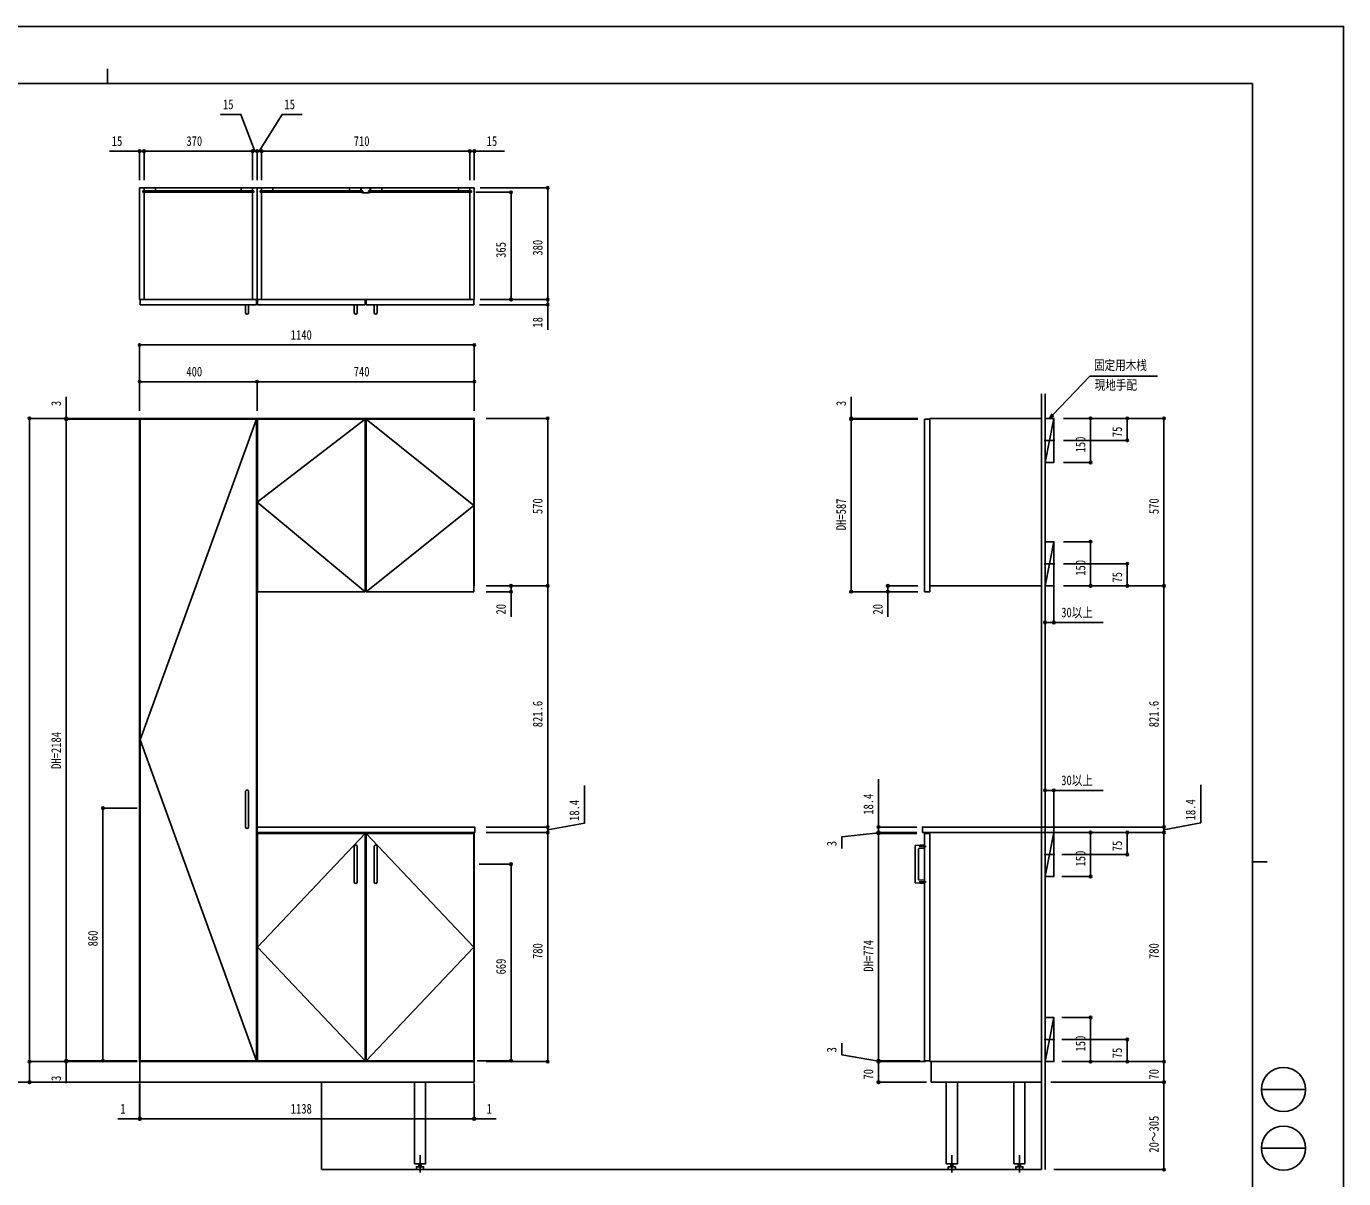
# Model space of a CAD drawing. Units: millimetres, scale not verified. Extents: x -4205 to 4205, y -2970 to 2970.
# Drawn here: x -282 to 4205, y -954 to 2970 of the extents above; entities that cross this region are included whole.
import ezdxf
from ezdxf.enums import TextEntityAlignment as Align

# ---------------------------------------------------------------- set-up
doc = ezdxf.new("R2010")
doc.units = ezdxf.units.MM
doc.header["$LTSCALE"] = 20
for name, color, linetype in [('0-2_YKK_11', 7, 'Continuous'), ('0-3_YKK_12', 2, 'Continuous'), ('0-4_YKK_13', 4, 'Continuous'), ('0-5_YKK_D', 6, 'Continuous'), ('0-6_YKK_ZWAK', 7, 'Continuous'), ('0-7_YSS_K', 3, 'Continuous')]:
    doc.layers.add(name, color=color, linetype=linetype)
doc.styles.add('ＭＳ ゴシック', font='')
doc.styles.get('ＭＳ ゴシック').set_extended_font_data('MS Gothic')

msp = doc.modelspace()

# ---------------------------------------------------------------- linework, layer by layer
at = {"layer": '0-2_YKK_11'}
msp.add_line((876.03, 1065), (872.03, 1065), dxfattribs=at)
at = {"layer": '0-3_YKK_12'}
for p, q in [((119.02, 2420), (119.02, 2409.5)), ((119.02, 2405.5), (119.02, 2040)), ((158.52, 2420), (449.52, 2420)), ((489.02, 2409.5), (489.02, 2420)), ((489.02, 2040), (489.02, 2405.5)), ((519.02, 2409.5), (519.02, 2420)), ((519.02, 2040), (519.02, 2405.5)), ((558.02, 2420), (819.02, 2420)), ((859.02, 2420), (859.02, 2410)), ((859.02, 2410), (864.52, 2410)), ((859.02, 2405), (864.52, 2405)), ((859.02, 2405), (859.02, 2404)), ((859.02, 2404), (864.52, 2403)), ((864.52, 2410), (864.52, 2405)), ((864.52, 2403), (883.52, 2403)), ((883.52, 2410), (889.02, 2410)), ((883.52, 2410), (883.52, 2405)), ((883.52, 2405), (889.02, 2405)), ((883.52, 2403), (889.02, 2404)), ((890.02, 2420), (889.02, 2420)), ((889.02, 2420), (889.02, 2410)), ((889.02, 2405), (889.02, 2404)), ((1190.02, 2420), (929.02, 2420)), ((1229.02, 2420), (1229.02, 2409.5)), ((1229.02, 2405.5), (1229.02, 2040)), ((1244.02, 1635), (1244.02, 1065)), ((3220.81, 1560), (3185.23, 1560)), ((3220.81, 1140), (3185.23, 1140)), ((504.02, 1065), (506.03, 1065)), ((1242.03, 1065), (1244.02, 1065)), ((3220.81, 150), (3185.23, 150)), ((3220.81, -480), (3185.23, -480)), ((1059.02, -932.37), (1059.02, -874.3)), ((2870.52, -932.37), (2870.52, -874.3)), ((3100.52, -932.37), (3100.52, -874.3))]:
    msp.add_line(p, q, dxfattribs=at)
for points in [[(104.02, 2040), (504.02, 2040), (504.02, 2420), (104.02, 2420)], [(114.52, 2405.5), (493.52, 2405.5), (493.52, 2409.5), (114.52, 2409.5)], [(119.02, 2409.5), (158.02, 2409.5), (158.02, 2420), (119.02, 2420)], [(489.02, 2409.5), (450.02, 2409.5), (450.02, 2420), (489.02, 2420)], [(1244.02, 2040), (504.02, 2040), (504.02, 2420), (1244.02, 2420)], [(514.52, 2405.5), (863.02, 2405.5), (863.02, 2409.5), (514.52, 2409.5)], [(519.02, 2409.5), (558.02, 2409.5), (558.02, 2420), (519.02, 2420)], [(858.02, 2409.5), (819.02, 2409.5), (819.02, 2420), (858.02, 2420)], [(1234.02, 2405.5), (886.02, 2405.5), (886.02, 2409.5), (1234.02, 2409.5)], [(890.02, 2409.5), (929.02, 2409.5), (929.02, 2420), (890.02, 2420)], [(1229.02, 2409.5), (1190.02, 2409.5), (1190.02, 2420), (1229.02, 2420)], [(502.02, 2022), (106.02, 2022), (106.02, 2040), (502.02, 2040)], [(506.02, 2022), (872.02, 2022), (872.02, 2040), (506.02, 2040)], [(1242.02, 2022), (876.02, 2022), (876.02, 2040), (1242.02, 2040)], [(104.02, -555), (504.02, -555), (504.02, 1635), (104.02, 1635)], [(106.02, -552), (502.02, -552), (502.02, 1632), (106.02, 1632)], [(872.03, 1045), (506.03, 1045), (506.03, 1632), (872.03, 1632)], [(876.03, 1045), (1242.03, 1045), (1242.03, 1632), (876.03, 1632)], [(2777.52, 1045), (2795.52, 1045), (2795.52, 1632), (2777.52, 1632)], [(2795.52, 1065), (3175.52, 1065), (3175.52, 1635), (2795.52, 1635)], [(504.02, 225), (1245.52, 225), (1245.52, 243.4), (504.02, 243.4)], [(1244.02, -555), (504.02, -555), (504.02, 225), (1244.02, 225)], [(2770.52, 225), (3175.52, 225), (3175.52, 243.4), (2770.52, 243.4)], [(2795.52, -555), (3175.52, -555), (3175.52, 225), (2795.52, 225)], [(506.02, -552), (872.02, -552), (872.02, 222), (506.02, 222)], [(1242.02, -552), (876.02, -552), (876.02, 222), (1242.02, 222)], [(2777.52, -552), (2795.52, -552), (2795.52, 222), (2777.52, 222)], [(105.02, -625), (1243.02, -625), (1243.02, -555), (105.02, -555)], [(2799.52, -625), (3175.52, -625), (3175.52, -555), (2799.52, -555)]]:
    msp.add_lwpolyline(points, close=True, dxfattribs=at)
for points in [[(502.02, 1632), (106.02, 540), (502.02, -552)], [(1244.02, 1065), (1244.02, 1635), (504.02, 1635), (504.02, 1065)], [(872.03, 1632), (504.02, 1350), (872.03, 1045)], [(876.03, 1045), (1242.03, 1338.5), (876.03, 1632)], [(872.02, -552), (506.02, -165), (872.02, 222)], [(876.02, 222), (1242.02, -165), (876.02, -552)]]:
    msp.add_lwpolyline(points, dxfattribs=at)
at = {"layer": '0-4_YKK_13'}
for p, q in [((465.02, 2022), (475.02, 2022)), ((465.02, 1994.34), (465.02, 2022)), ((475.02, 1994.34), (475.02, 2022)), ((835.02, 2022), (845.02, 2022)), ((835.02, 1994.34), (835.02, 2022)), ((845.02, 1994.34), (845.02, 2022)), ((903.02, 2022), (913.02, 2022)), ((903.02, 1994.34), (903.02, 2022)), ((913.02, 1994.34), (913.02, 2022)), ((465.02, 365.43), (465.02, 243.11)), ((475.02, 365.43), (475.02, 243.11)), ((2777.52, 182.51), (2746.94, 180.91)), ((2777.52, 171.5), (2777.52, 182.51)), ((835.02, 178.17), (835.02, 55.84)), ((845.02, 178.17), (845.02, 55.84)), ((903.02, 178.17), (903.02, 55.84)), ((913.02, 178.17), (913.02, 55.84)), ((2745.52, 179.41), (2745.52, 54.6)), ((2756.52, 65.51), (2756.52, 168.5)), ((2758.41, 170.5), (2777.52, 171.5)), ((2759.47, 177), (2782.62, 177)), ((2759.47, 57), (2782.62, 57)), ((1055.12, -903), (1055.12, -913)), ((1062.92, -903), (1062.92, -913)), ((2866.62, -903), (2866.62, -913)), ((2874.42, -903), (2874.42, -913)), ((3096.62, -903), (3096.62, -913)), ((3104.42, -903), (3104.42, -913))]:
    msp.add_line(p, q, dxfattribs=at)
msp.add_lwpolyline([(2746.94, 53.1), (2777.52, 51.5), (2777.52, 62.51), (2758.41, 63.51)], dxfattribs=at)
for points in [[(1040.02, -903), (1078.02, -903), (1078.02, -625), (1040.02, -625)], [(2851.52, -903), (2889.52, -903), (2889.52, -625), (2851.52, -625)], [(3081.52, -903), (3119.52, -903), (3119.52, -625), (3081.52, -625)], [(1046.77, -923), (1071.27, -923), (1071.27, -913), (1046.77, -913)], [(2858.27, -923), (2882.77, -923), (2882.77, -913), (2858.27, -913)], [(3088.27, -923), (3112.77, -923), (3112.77, -913), (3088.27, -913)]]:
    msp.add_lwpolyline(points, close=True, dxfattribs=at)
for centre, radius, start, end in [((470.02, 1995.05), 5.05, 188.0693, 351.9307), ((840.02, 1995.05), 5.05, 188.0693, 351.9307), ((908.02, 1995.05), 5.05, 188.0693, 351.9307), ((470.02, 364.73), 5.05, 8.0102, 171.9898), ((470.02, 243.82), 5.05, 188.0102, 351.9898), ((840.02, 177.46), 5.05, 8.0102, 171.9898), ((908.02, 177.46), 5.05, 8.0102, 171.9898), ((2747.02, 179.41), 1.5, 92.7637, 180.21124), ((2758.52, 168.5), 2, 93.19527, 179.79522), ((840.02, 56.55), 5.05, 188.0102, 351.9898), ((908.02, 56.55), 5.05, 188.0102, 351.9898), ((2747.02, 54.6), 1.5, 179.7637, 267.21124), ((2758.52, 65.51), 2, 180.19527, 266.79522)]:
    msp.add_arc(centre, radius, start, end, dxfattribs=at)
at = {"layer": '0-5_YKK_D'}
for p, q in [((104.02, 2545), (1.22, 2545)), ((104.02, 2446.09), (104.02, 2546)), ((119.02, 2545), (104.02, 2545)), ((119.02, 2446.09), (119.02, 2546)), ((119.02, 2446.09), (119.02, 2546)), ((489.02, 2545), (119.02, 2545)), ((119.02, 2545), (136.02, 2545)), ((489.02, 2545), (472.02, 2545)), ((504.02, 2545), (487.02, 2545)), ((489.02, 2446.09), (489.02, 2546)), ((489.02, 2446.09), (489.02, 2546)), ((504.02, 2545), (489.02, 2545)), ((504.02, 2545), (489.02, 2545)), ((504.02, 2446.09), (504.02, 2546)), ((504.02, 2446.09), (504.02, 2546)), ((519.02, 2545), (504.02, 2545)), ((519.02, 2545), (504.02, 2545)), ((504.02, 2545), (521.02, 2545)), ((519.02, 2446.09), (519.02, 2546)), ((519.02, 2446.09), (519.02, 2546)), ((1229.02, 2545), (519.02, 2545)), ((519.02, 2545), (536.02, 2545)), ((1229.02, 2545), (1212.02, 2545)), ((1229.02, 2446.09), (1229.02, 2546)), ((1229.02, 2446.09), (1229.02, 2546)), ((1229.02, 2545), (1244.02, 2545)), ((1244.02, 2446.09), (1244.02, 2546)), ((1244.02, 2545), (1346.82, 2545)), ((1249.02, 2405), (1370.02, 2405)), ((1264.02, 2420), (1495.02, 2420)), ((1369.02, 2040), (1369.02, 2405)), ((1494.02, 2040), (1494.02, 2420)), ((1262.02, 2022), (1495.02, 2022)), ((1264.02, 2040), (1495.02, 2040)), ((1264.02, 2040), (1495.02, 2040)), ((1264.02, 2040), (1370.02, 2040)), ((104.02, 1661.24), (104.02, 1886)), ((104.02, 1885), (1244.02, 1885)), ((1244.02, 1661.24), (1244.02, 1886)), ((104.02, 1661.24), (104.02, 1761)), ((104.02, 1760), (504.02, 1760)), ((504.02, 1661.24), (504.02, 1761)), ((504.02, 1661.24), (504.02, 1761)), ((1244.02, 1760), (504.02, 1760)), ((1244.02, 1661.24), (1244.02, 1761)), ((-145.98, 1635), (-145.98, 1709)), ((2527.52, 1635), (2527.52, 1709)), ((86.33, 1635), (-271.98, 1635)), ((-270.98, 1635), (-270.98, -555)), ((103.02, 1635), (-146.98, 1635)), ((86.33, 1632), (-146.98, 1632)), ((105.02, 1632), (-146.98, 1632)), ((-145.98, 1632), (-145.98, 1635)), ((-145.98, -552), (-145.98, 1632)), ((-145.98, 1632), (-145.98, 1615)), ((1283.82, 1635), (1495.02, 1635)), ((1494.02, 1635), (1494.02, 1065)), ((2754.92, 1635), (2526.52, 1635)), ((2754.92, 1632), (2526.52, 1632)), ((2754.92, 1632), (2526.52, 1632)), ((2527.52, 1632), (2527.52, 1635)), ((2527.52, 1632), (2527.52, 1615)), ((2527.52, 1632), (2527.52, 1045)), ((3250.7, 1635), (3344.02, 1635)), ((3250.7, 1635), (3469.02, 1635)), ((3250.7, 1635), (3594.02, 1635)), ((3343.02, 1485), (3343.02, 1635)), ((3468.02, 1635), (3468.02, 1560)), ((3593.02, 1065), (3593.02, 1635)), ((3250.7, 1560), (3469.02, 1560)), ((3250.7, 1485), (3344.02, 1485)), ((3250.7, 1215), (3344.02, 1215)), ((3343.02, 1065), (3343.02, 1215)), ((3250.7, 1140), (3469.02, 1140)), ((3468.02, 1065), (3468.02, 1140)), ((1283.82, 1065), (1370.02, 1065)), ((1283.82, 1065), (1495.02, 1065)), ((1283.82, 1065), (1495.02, 1065)), ((1283.82, 1045), (1370.02, 1045)), ((1494.02, 243.4), (1494.02, 1065)), ((2754.92, 1045), (2526.52, 1045)), ((2754.92, 1065), (2651.52, 1065)), ((2754.92, 1045), (2651.52, 1045)), ((3188.02, 1064), (3188.02, 939)), ((3218.02, 1064), (3218.02, 939)), ((3250.7, 1065), (3344.02, 1065)), ((3250.7, 1065), (3469.02, 1065)), ((3250.7, 1065), (3594.02, 1065)), ((3250.7, 1065), (3594.02, 1065)), ((3593.02, 1065), (3593.02, 243.4)), ((3188.02, 370.91), (3188.02, 367.4)), ((3218.02, 226), (3218.02, 369.4)), ((96.02, 308), (-21.98, 308)), ((-20.98, -552), (-20.98, 308)), ((1283.82, 243.4), (1495.02, 243.4)), ((1283.82, 243.4), (1495.02, 243.4)), ((1283.82, 225), (1495.02, 225)), ((1283.82, 225), (1495.02, 225)), ((1494.02, 225), (1494.02, 243.4)), ((1494.02, -555), (1494.02, 225)), ((2750.73, 243.4), (2619.52, 243.4)), ((2750.73, 225), (2619.52, 225)), ((2750.73, 225), (2619.52, 225)), ((2620.52, 225), (2620.52, 242)), ((2620.52, 225), (2620.52, 222)), ((2620.52, 225), (2620.52, 222)), ((3176.52, 243.4), (3594.02, 243.4)), ((3176.52, 225), (3594.02, 225)), ((3245.18, 225), (3344.02, 225)), ((3245.18, 225), (3594.02, 225)), ((3245.18, 225), (3469.02, 225)), ((3250.7, 243.4), (3594.02, 243.4)), ((3343.02, 75), (3343.02, 225)), ((3468.02, 225), (3468.02, 150)), ((3593.02, 243.4), (3593.02, 225)), ((3593.02, 225), (3593.02, -555)), ((2750.73, 222), (2619.52, 222)), ((2736.73, 222), (2619.52, 222)), ((2620.52, 222), (2620.52, 205)), ((2620.52, 222), (2620.52, -552)), ((3245.18, 150), (3469.02, 150)), ((1261.02, 117), (1370.02, 117)), ((1369.02, -552), (1369.02, 117)), ((3245.18, 75), (3344.02, 75)), ((3245.18, -405), (3344.02, -405)), ((3343.02, -555), (3343.02, -405)), ((3245.18, -480), (3469.02, -480)), ((3468.02, -555), (3468.02, -480)), ((-145.98, -552), (-145.98, -535)), ((2620.52, -552), (2620.52, -535)), ((86.33, -555), (-271.98, -555)), ((96.02, -555), (-271.98, -555)), ((-270.98, -555), (-270.98, -625)), ((86.33, -552), (-146.98, -552)), ((86.33, -552), (-146.98, -552)), ((86.33, -555), (-146.98, -555)), ((-145.98, -552), (-145.98, -555)), ((-145.98, -555), (-145.98, -629)), ((96.02, -552), (-21.98, -552)), ((1254.02, -552), (1370.02, -552)), ((1283.82, -555), (1495.02, -555)), ((2762.52, -552), (2619.52, -552)), ((2762.52, -552), (2619.52, -552)), ((2780.52, -555), (2619.52, -555)), ((2780.52, -555), (2619.52, -555)), ((2620.52, -552), (2620.52, -555)), ((2620.52, -552), (2620.52, -555)), ((2620.52, -555), (2620.52, -572)), ((2620.52, -555), (2620.52, -625)), ((3245.18, -555), (3344.02, -555)), ((3245.18, -555), (3594.02, -555)), ((3245.18, -555), (3469.02, -555)), ((3256.28, -555), (3594.02, -555)), ((3593.02, -625), (3593.02, -555)), ((96.02, -625), (-271.98, -625)), ((2784.52, -625), (2619.52, -625)), ((3207.24, -625), (3594.02, -625)), ((3256.6, -625), (3594.02, -625)), ((3593.02, -625), (3593.02, -923)), ((104.02, -630), (104.02, -751)), ((105.02, -630), (105.02, -751)), ((105.02, -630), (105.02, -751)), ((1243.02, -630), (1243.02, -751)), ((1243.02, -630), (1243.02, -751)), ((1244.02, -630), (1244.02, -751)), ((104.02, -750), (30.02, -750)), ((105.02, -750), (104.02, -750)), ((105.02, -750), (122.02, -750)), ((105.02, -750), (1243.02, -750)), ((1243.02, -750), (1226.02, -750)), ((1243.02, -750), (1244.02, -750)), ((1244.02, -750), (1318.02, -750)), ((3218.15, -923), (3594.02, -923))]:
    msp.add_line(p, q, dxfattribs=at)
for points in [[(496.52, 2545), (448.79, 2670), (379.99, 2670)], [(511.52, 2545), (589.23, 2670), (658.03, 2670)], [(1494.02, 2040), (1494.02, 2022), (1494.02, 1936.2)], [(3203.02, 1635), (3214.81, 1647.26), (3340.97, 1778.4), (3570.63, 1778.4)], [(3218.09, 1644.1), (3203.02, 1635), (3211.52, 1650.41)], [(1369.02, 1065), (1369.02, 1045), (1369.02, 959.2)], [(2652.52, 1065), (2652.52, 1045), (2652.52, 959.2)], [(3188.02, 940), (3218.02, 940), (3385.42, 940)], [(2620.52, 225), (2620.52, 243.4), (2620.52, 406.2)], [(1494.02, 234.2), (1619.02, 256.25), (1619.02, 385.05)], [(3188.02, 368.4), (3218.02, 368.4), (3385.42, 368.4)], [(3593.02, 234.2), (3718.02, 258.35), (3718.02, 387.15)], [(2620.52, 223.5), (2495.52, 210.08), (2495.52, 170.08)], [(2620.52, -553.5), (2495.52, -531.83), (2495.52, -491.83)]]:
    msp.add_lwpolyline(points, dxfattribs=at)
for centre in [(104.02, 2545), (119.02, 2545), (119.02, 2545), (489.02, 2545), (489.02, 2545), (504.02, 2545), (504.02, 2545), (519.02, 2545), (519.02, 2545), (1229.02, 2545), (1229.02, 2545), (1244.02, 2545), (1494.02, 2420), (1369.02, 2405), (1369.02, 2040), (1494.02, 2040), (1494.02, 2040), (1494.02, 2022), (104.02, 1885), (1244.02, 1885), (104.02, 1760), (504.02, 1760), (504.02, 1760), (1244.02, 1760), (-270.98, 1635), (-145.98, 1635), (-145.98, 1632), (-145.98, 1632), (1494.02, 1635), (2527.52, 1635), (2527.52, 1632), (2527.52, 1632), (3343.02, 1635), (3468.02, 1635), (3593.02, 1635), (3468.02, 1560), (3343.02, 1485), (3343.02, 1215), (3468.02, 1140), (1369.02, 1065), (1369.02, 1045), (1494.02, 1065), (1494.02, 1065), (2527.52, 1045), (2652.52, 1065), (2652.52, 1045), (3343.02, 1065), (3468.02, 1065), (3593.02, 1065), (3593.02, 1065), (3188.02, 940), (3218.02, 940), (3188.02, 368.4), (3218.02, 368.4), (-20.98, 308), (1494.02, 243.4), (1494.02, 243.4), (1494.02, 225), (1494.02, 225), (2620.52, 243.4), (2620.52, 225), (2620.52, 225), (2620.52, 222), (2620.52, 222), (3343.02, 225), (3468.02, 225), (3593.02, 243.4), (3593.02, 243.4), (3593.02, 225), (3593.02, 225), (3468.02, 150), (1369.02, 117), (3343.02, 75), (3343.02, -405), (3468.02, -480), (-270.98, -555), (-270.98, -555), (-145.98, -552), (-145.98, -552), (-145.98, -555), (-20.98, -552), (1369.02, -552), (1494.02, -555), (2620.52, -552), (2620.52, -552), (2620.52, -555), (2620.52, -555), (3343.02, -555), (3468.02, -555), (3593.02, -555), (3593.02, -555), (-270.98, -625), (2620.52, -625), (3593.02, -625), (3593.02, -625), (104.02, -750), (105.02, -750), (105.02, -750), (1243.02, -750), (1243.02, -750), (1244.02, -750), (3593.02, -923)]:
    msp.add_circle(centre, 4.25, dxfattribs=at)
at = {"layer": '0-6_YKK_ZWAK'}
for p, q in [((-4.98, 2825), (-4.98, 2775)), ((3895.02, 2775), (-3904.98, 2775)), ((3895.02, 2775), (3895.02, -2525)), ((3895.02, 125), (3945.02, 125)), ((3925.02, -650), (4075.02, -650)), ((3925.02, -850), (4075.02, -850))]:
    msp.add_line(p, q, dxfattribs=at)
msp.add_lwpolyline([(-4205, -2970), (4205, -2970), (4205, 2970), (-4205, 2970)], close=True, dxfattribs=at)
for centre in [(4000.02, -650), (4000.02, -850)]:
    msp.add_circle(centre, 75, dxfattribs=at)
at = {"layer": '0-7_YSS_K'}
for p, q in [((3175.52, -923), (3175.52, 1718.81)), ((3188.02, -923), (3188.02, 1718.81)), ((3188.02, 1485), (3218.02, 1635)), ((3188.02, 1065), (3218.02, 1215)), ((3188.02, 75), (3218.02, 225)), ((3188.02, -555), (3218.02, -405)), ((724.96, -625), (-1571.36, -625)), ((724.02, -625), (724.02, -923)), ((3175.52, -923), (724.96, -923))]:
    msp.add_line(p, q, dxfattribs=at)
for points in [[(3188.02, 1485), (3218.02, 1485), (3218.02, 1635), (3188.02, 1635)], [(3188.02, 1065), (3218.02, 1065), (3218.02, 1215), (3188.02, 1215)], [(3188.02, 75), (3218.02, 75), (3218.02, 225), (3188.02, 225)], [(3188.02, -555), (3218.02, -555), (3218.02, -405), (3188.02, -405)]]:
    msp.add_lwpolyline(points, close=True, dxfattribs=at)

# ---------------------------------------------------------------- texts
at = {"layer": '0-5_YKK_D', "style": 'ＭＳ ゴシック', "width": 0.8}
for s, p in [('15', (387.99, 2678)), ('15', (597.23, 2678)), ('15', (9.22, 2553)), ('370', (263.22, 2553)), ('710', (833.22, 2553)), ('15', (1286.02, 2553)), ('1140', (618.82, 1893)), ('400', (263.22, 1768)), ('740', (833.22, 1768)), ('固定用木桟', (3354.79, 1790.08)), ('現地手配', (3357.19, 1722.58)), ('30以上', (3243.02, 948)), ('30以上', (3243.02, 376.4)), ('1', (38.02, -742)), ('1138', (618.82, -742)), ('1', (1286.02, -742))]:
    msp.add_text(s, height=32.99, dxfattribs=at).set_placement(p, align=Align.BOTTOM_LEFT)
for s, p in [('365', (1361.02, 2181.7)), ('380', (1486.02, 2189.2)), ('18', (1486.02, 1944.2)), ('3', (-153.98, 1677)), ('3', (2519.52, 1677)), ('150', (3335.02, 1519.2)), ('75', (3460.02, 1571.1)), ('570', (1486.02, 1309.2)), ('DH=587', (2519.52, 1254.5)), ('570', (3585.02, 1309.2)), ('150', (3335.02, 1099.2)), ('75', (3460.02, 1076.1)), ('20', (1361.02, 967.2)), ('20', (2644.52, 967.2)), ('821.6', (1486.02, 583.4)), ('821.6', (3585.02, 583.4)), ('DH=2184', (-153.98, 441.6)), ('18.4', (1611.02, 264.25)), ('18.4', (2612.52, 285.4)), ('18.4', (3710.02, 266.35)), ('3', (2487.52, 178.08)), ('75', (3460.02, 161.1)), ('150', (3335.02, 109.2)), ('860', (-28.98, -162.8)), ('780', (1486.02, -205.8)), ('DH=774', (2612.52, -249)), ('780', (3585.02, -205.8)), ('669', (1361.02, -258.3)), ('150', (3335.02, -520.8)), ('3', (2487.52, -523.83)), ('75', (3460.02, -543.9)), ('70', (2612.52, -616.4)), ('70', (3585.02, -616.4)), ('3', (-153.98, -621)), ('20～305', (3585.02, -865.2))]:
    msp.add_text(s, height=32.99, rotation=90, dxfattribs=at).set_placement(p, align=Align.BOTTOM_LEFT)

doc.saveas('drawing.dxf')
